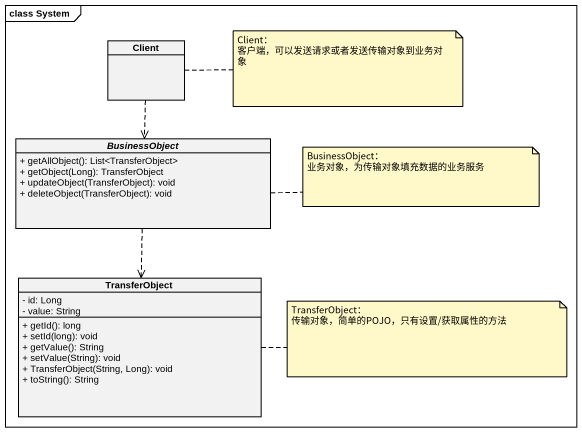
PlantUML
@startuml
mainframe class System
hide circle
hide empty members
skinparam classAttributeIconSize 0
class Client
abstract class BusinessObject {
  + getAllObject(): List<TransferObject>
  + getObject(Long): TransferObject
  + updateObject(TransferObject): void
  + deleteObject(TransferObject): void
}
class TransferObject {
  - id: Long
  - value: String
  + getId(): long
  + setId(long): void
  + getValue(): String
  + setValue(String): void
  + TransferObject(String, Long): void
  + toString(): String
}
Client ..> BusinessObject
BusinessObject ..> TransferObject
note right of Client
  Client：
  客户端，可以发送请求或者发送传输对象到业务对象
end note
note right of BusinessObject
  BusinessObject：
  业务对象，为传输对象填充数据的业务服务
end note
note right of TransferObject
  TransferObject：
  传输对象，简单的POJO，只有设置/获取属性的方法
end note
@enduml
